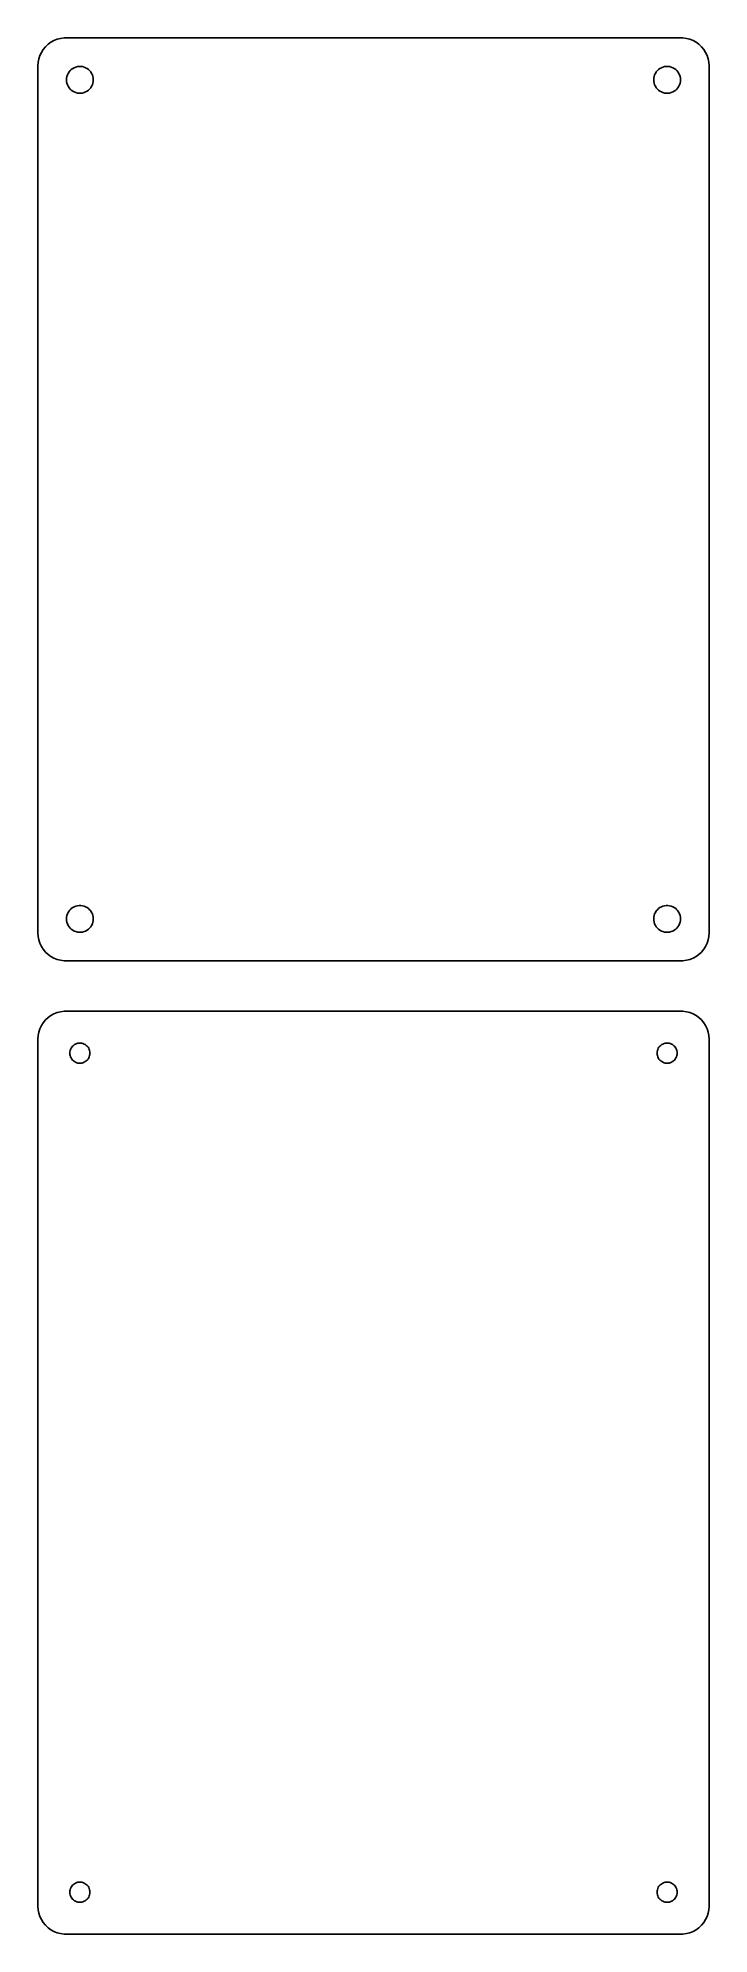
# Model space of a CAD drawing. Header units: metres. Extents: x -60 to 60, y 92 to 430.
import ezdxf

# ---------------------------------------------------------------- set-up
doc = ezdxf.new("R2010")
doc.units = ezdxf.units.M

msp = doc.modelspace()

# ---------------------------------------------------------------- linework, layer by layer
for p, q in [((-59.6489, 427.341), (-59.8429, 426.743)), ((-59.3815, 427.909), (-59.6489, 427.341)), ((-59.0451, 428.439), (-59.3815, 427.909)), ((-58.6448, 428.923), (-59.0451, 428.439)), ((-58.1871, 429.353), (-58.6448, 428.923)), ((-57.6791, 429.722), (-58.1871, 429.353)), ((-57.1289, 430.024), (-57.6791, 429.722)), ((-56.5451, 430.255), (-57.1289, 430.024)), ((-55.9369, 430.411), (-56.5451, 430.255)), ((-55.3139, 430.49), (-55.9369, 430.411)), ((55.3139, 430.49), (-55.3139, 430.49)), ((55.9369, 430.411), (55.3139, 430.49)), ((56.5451, 430.255), (55.9369, 430.411)), ((57.1289, 430.024), (56.5451, 430.255)), ((57.6791, 429.722), (57.1289, 430.024)), ((58.1871, 429.353), (57.6791, 429.722)), ((58.6448, 428.923), (58.1871, 429.353)), ((59.0451, 428.439), (58.6448, 428.923)), ((59.3815, 427.909), (59.0451, 428.439)), ((59.6489, 427.341), (59.3815, 427.909)), ((59.8429, 426.743), (59.6489, 427.341)), ((-59.9606, 426.127), (-60, 425.5)), ((-60, 425.5), (-60, 270.5)), ((-59.8429, 426.743), (-59.9606, 426.127)), ((-54.8246, 423.597), (-54.7315, 423.883)), ((-54.7315, 423.883), (-54.6031, 424.156)), ((-54.6031, 424.156), (-54.4416, 424.411)), ((-54.4416, 424.411), (-54.2495, 424.643)), ((-54.2495, 424.643), (-54.0298, 424.849)), ((-54.0298, 424.849), (-53.786, 425.026)), ((-53.786, 425.026), (-53.5219, 425.172)), ((-53.5219, 425.172), (-53.2416, 425.283)), ((-53.2416, 425.283), (-52.9497, 425.357)), ((-52.9497, 425.357), (-52.6507, 425.395)), ((-52.6507, 425.395), (-52.3493, 425.395)), ((-52.3493, 425.395), (-52.0503, 425.357)), ((-52.0503, 425.357), (-51.7584, 425.283)), ((-51.7584, 425.283), (-51.4781, 425.172)), ((-51.4781, 425.172), (-51.214, 425.026)), ((-51.214, 425.026), (-50.9702, 424.849)), ((-50.9702, 424.849), (-50.7505, 424.643)), ((-50.7505, 424.643), (-50.5583, 424.411)), ((-50.5583, 424.411), (-50.3969, 424.156)), ((-50.3969, 424.156), (-50.2685, 423.883)), ((-50.2685, 423.883), (-50.1754, 423.597)), ((50.1754, 423.597), (50.2685, 423.883)), ((50.2685, 423.883), (50.3969, 424.156)), ((50.3969, 424.156), (50.5583, 424.411)), ((50.5583, 424.411), (50.7505, 424.643)), ((50.7505, 424.643), (50.9702, 424.849)), ((50.9702, 424.849), (51.214, 425.026)), ((51.214, 425.026), (51.4781, 425.172)), ((51.4781, 425.172), (51.7584, 425.283)), ((51.7584, 425.283), (52.0503, 425.357)), ((52.0503, 425.357), (52.3493, 425.395)), ((52.3493, 425.395), (52.6507, 425.395)), ((52.6507, 425.395), (52.9497, 425.357)), ((52.9497, 425.357), (53.2416, 425.283)), ((53.2416, 425.283), (53.5219, 425.172)), ((53.5219, 425.172), (53.786, 425.026)), ((53.786, 425.026), (54.0298, 424.849)), ((54.0298, 424.849), (54.2495, 424.643)), ((54.2495, 424.643), (54.4416, 424.411)), ((54.4416, 424.411), (54.6031, 424.156)), ((54.6031, 424.156), (54.7315, 423.883)), ((54.7315, 423.883), (54.8246, 423.597)), ((59.9606, 426.127), (59.8429, 426.743)), ((60, 425.5), (59.9606, 426.127)), ((60, 270.5), (60, 425.5)), ((-54.9, 423), (-54.8811, 423.301)), ((-54.8811, 422.699), (-54.9, 423)), ((-54.8811, 423.301), (-54.8246, 423.597)), ((-54.8246, 422.403), (-54.8811, 422.699)), ((-54.7315, 422.117), (-54.8246, 422.403)), ((-54.6031, 421.844), (-54.7315, 422.117)), ((-54.4416, 421.589), (-54.6031, 421.844)), ((-54.2495, 421.357), (-54.4416, 421.589)), ((-54.0298, 421.151), (-54.2495, 421.357)), ((-53.786, 420.974), (-54.0298, 421.151)), ((-53.5219, 420.828), (-53.786, 420.974)), ((-53.2416, 420.717), (-53.5219, 420.828)), ((-52.9497, 420.643), (-53.2416, 420.717)), ((-52.6507, 420.605), (-52.9497, 420.643)), ((-52.3493, 420.605), (-52.6507, 420.605)), ((-52.0503, 420.643), (-52.3493, 420.605)), ((-51.7584, 420.717), (-52.0503, 420.643)), ((-51.4781, 420.828), (-51.7584, 420.717)), ((-51.214, 420.974), (-51.4781, 420.828)), ((-50.9702, 421.151), (-51.214, 420.974)), ((-50.7505, 421.357), (-50.9702, 421.151)), ((-50.5583, 421.589), (-50.7505, 421.357)), ((-50.3969, 421.844), (-50.5583, 421.589)), ((-50.2685, 422.117), (-50.3969, 421.844)), ((-50.1754, 422.403), (-50.2685, 422.117)), ((-50.1754, 423.597), (-50.1189, 423.301)), ((-50.1189, 422.699), (-50.1754, 422.403)), ((-50.1189, 423.301), (-50.1, 423)), ((-50.1, 423), (-50.1189, 422.699)), ((50.1, 423), (50.1189, 423.301)), ((50.1189, 422.699), (50.1, 423)), ((50.1189, 423.301), (50.1754, 423.597)), ((50.1754, 422.403), (50.1189, 422.699)), ((50.2685, 422.117), (50.1754, 422.403)), ((50.3969, 421.844), (50.2685, 422.117)), ((50.5583, 421.589), (50.3969, 421.844)), ((50.7505, 421.357), (50.5583, 421.589)), ((50.9702, 421.151), (50.7505, 421.357)), ((51.214, 420.974), (50.9702, 421.151)), ((51.4781, 420.828), (51.214, 420.974)), ((51.7584, 420.717), (51.4781, 420.828)), ((52.0503, 420.643), (51.7584, 420.717)), ((52.3493, 420.605), (52.0503, 420.643)), ((52.6507, 420.605), (52.3493, 420.605)), ((52.9497, 420.643), (52.6507, 420.605)), ((53.2416, 420.717), (52.9497, 420.643)), ((53.5219, 420.828), (53.2416, 420.717)), ((53.786, 420.974), (53.5219, 420.828)), ((54.0298, 421.151), (53.786, 420.974)), ((54.2495, 421.357), (54.0298, 421.151)), ((54.4416, 421.589), (54.2495, 421.357)), ((54.6031, 421.844), (54.4416, 421.589)), ((54.7315, 422.117), (54.6031, 421.844)), ((54.8246, 422.403), (54.7315, 422.117)), ((54.8246, 423.597), (54.8811, 423.301)), ((54.8811, 422.699), (54.8246, 422.403)), ((54.8811, 423.301), (54.9, 423)), ((54.9, 423), (54.8811, 422.699)), ((-54.4416, 274.411), (-54.2495, 274.643)), ((-54.2495, 274.643), (-54.0298, 274.849)), ((-54.0298, 274.849), (-53.786, 275.026)), ((-53.786, 275.026), (-53.5219, 275.172)), ((-53.5219, 275.172), (-53.2416, 275.283)), ((-53.2416, 275.283), (-52.9497, 275.357)), ((-52.9497, 275.357), (-52.6507, 275.395)), ((-52.6507, 275.395), (-52.3493, 275.395)), ((-52.3493, 275.395), (-52.0503, 275.357)), ((-52.0503, 275.357), (-51.7584, 275.283)), ((-51.7584, 275.283), (-51.4781, 275.172)), ((-51.4781, 275.172), (-51.214, 275.026)), ((-51.214, 275.026), (-50.9702, 274.849)), ((-50.9702, 274.849), (-50.7505, 274.643)), ((-50.7505, 274.643), (-50.5583, 274.411)), ((50.5583, 274.411), (50.7505, 274.643)), ((50.7505, 274.643), (50.9702, 274.849)), ((50.9702, 274.849), (51.214, 275.026)), ((51.214, 275.026), (51.4781, 275.172)), ((51.4781, 275.172), (51.7584, 275.283)), ((51.7584, 275.283), (52.0503, 275.357)), ((52.0503, 275.357), (52.3493, 275.395)), ((52.3493, 275.395), (52.6507, 275.395)), ((52.6507, 275.395), (52.9497, 275.357)), ((52.9497, 275.357), (53.2416, 275.283)), ((53.2416, 275.283), (53.5219, 275.172)), ((53.5219, 275.172), (53.786, 275.026)), ((53.786, 275.026), (54.0298, 274.849)), ((54.0298, 274.849), (54.2495, 274.643)), ((54.2495, 274.643), (54.4416, 274.411)), ((-54.9, 273), (-54.8811, 273.301)), ((-54.8811, 272.699), (-54.9, 273)), ((-54.8811, 273.301), (-54.8246, 273.597)), ((-54.8246, 272.403), (-54.8811, 272.699)), ((-54.8246, 273.597), (-54.7315, 273.883)), ((-54.7315, 272.117), (-54.8246, 272.403)), ((-54.7315, 273.883), (-54.6031, 274.156)), ((-54.6031, 271.844), (-54.7315, 272.117)), ((-54.6031, 274.156), (-54.4416, 274.411)), ((-54.4416, 271.589), (-54.6031, 271.844)), ((-54.2495, 271.357), (-54.4416, 271.589)), ((-54.0298, 271.151), (-54.2495, 271.357)), ((-50.7505, 271.357), (-50.9702, 271.151)), ((-50.5583, 271.589), (-50.7505, 271.357)), ((-50.5583, 274.411), (-50.3969, 274.156)), ((-50.3969, 271.844), (-50.5583, 271.589)), ((-50.3969, 274.156), (-50.2685, 273.883)), ((-50.2685, 272.117), (-50.3969, 271.844)), ((-50.2685, 273.883), (-50.1754, 273.597)), ((-50.1754, 272.403), (-50.2685, 272.117)), ((-50.1754, 273.597), (-50.1189, 273.301)), ((-50.1189, 272.699), (-50.1754, 272.403)), ((-50.1189, 273.301), (-50.1, 273)), ((-50.1, 273), (-50.1189, 272.699)), ((50.1, 273), (50.1189, 273.301)), ((50.1189, 272.699), (50.1, 273)), ((50.1189, 273.301), (50.1754, 273.597)), ((50.1754, 272.403), (50.1189, 272.699)), ((50.1754, 273.597), (50.2685, 273.883)), ((50.2685, 272.117), (50.1754, 272.403)), ((50.2685, 273.883), (50.3969, 274.156)), ((50.3969, 271.844), (50.2685, 272.117)), ((50.3969, 274.156), (50.5583, 274.411)), ((50.5583, 271.589), (50.3969, 271.844)), ((50.7505, 271.357), (50.5583, 271.589)), ((50.9702, 271.151), (50.7505, 271.357)), ((54.2495, 271.357), (54.0298, 271.151)), ((54.4416, 271.589), (54.2495, 271.357)), ((54.4416, 274.411), (54.6031, 274.156)), ((54.6031, 271.844), (54.4416, 271.589)), ((54.6031, 274.156), (54.7315, 273.883)), ((54.7315, 272.117), (54.6031, 271.844)), ((54.7315, 273.883), (54.8246, 273.597)), ((54.8246, 272.403), (54.7315, 272.117)), ((54.8246, 273.597), (54.8811, 273.301)), ((54.8811, 272.699), (54.8246, 272.403)), ((54.8811, 273.301), (54.9, 273)), ((54.9, 273), (54.8811, 272.699)), ((-60, 270.5), (-59.9606, 269.873)), ((-59.9606, 269.873), (-59.8429, 269.257)), ((-59.8429, 269.257), (-59.6489, 268.659)), ((-59.6489, 268.659), (-59.3815, 268.091)), ((-59.3815, 268.091), (-59.0451, 267.561)), ((-53.786, 270.974), (-54.0298, 271.151)), ((-53.5219, 270.828), (-53.786, 270.974)), ((-53.2416, 270.717), (-53.5219, 270.828)), ((-52.9497, 270.643), (-53.2416, 270.717)), ((-52.6507, 270.605), (-52.9497, 270.643)), ((-52.3493, 270.605), (-52.6507, 270.605)), ((-52.0503, 270.643), (-52.3493, 270.605)), ((-51.7584, 270.717), (-52.0503, 270.643)), ((-51.4781, 270.828), (-51.7584, 270.717)), ((-51.214, 270.974), (-51.4781, 270.828)), ((-50.9702, 271.151), (-51.214, 270.974)), ((51.214, 270.974), (50.9702, 271.151)), ((51.4781, 270.828), (51.214, 270.974)), ((51.7584, 270.717), (51.4781, 270.828)), ((52.0503, 270.643), (51.7584, 270.717)), ((52.3493, 270.605), (52.0503, 270.643)), ((52.6507, 270.605), (52.3493, 270.605)), ((52.9497, 270.643), (52.6507, 270.605)), ((53.2416, 270.717), (52.9497, 270.643)), ((53.5219, 270.828), (53.2416, 270.717)), ((53.786, 270.974), (53.5219, 270.828)), ((54.0298, 271.151), (53.786, 270.974)), ((59.0451, 267.561), (59.3815, 268.091)), ((59.3815, 268.091), (59.6489, 268.659)), ((59.6489, 268.659), (59.8429, 269.257)), ((59.8429, 269.257), (59.9606, 269.873)), ((59.9606, 269.873), (60, 270.5)), ((-59.0451, 267.561), (-58.6448, 267.077)), ((-58.6448, 267.077), (-58.1871, 266.647)), ((-58.1871, 266.647), (-57.6791, 266.278)), ((-57.6791, 266.278), (-57.1289, 265.976)), ((-57.1289, 265.976), (-56.5451, 265.745)), ((-56.5451, 265.745), (-55.9369, 265.589)), ((-55.9369, 265.589), (-55.3139, 265.51)), ((-55.3139, 265.51), (55.3139, 265.51)), ((55.3139, 265.51), (55.9369, 265.589)), ((55.9369, 265.589), (56.5451, 265.745)), ((56.5451, 265.745), (57.1289, 265.976)), ((57.1289, 265.976), (57.6791, 266.278)), ((57.6791, 266.278), (58.1871, 266.647)), ((58.1871, 266.647), (58.6448, 267.077)), ((58.6448, 267.077), (59.0451, 267.561)), ((-59.0451, 254.439), (-59.3815, 253.909)), ((-58.6448, 254.923), (-59.0451, 254.439)), ((-58.1871, 255.353), (-58.6448, 254.923)), ((-57.6791, 255.722), (-58.1871, 255.353)), ((-57.1289, 256.024), (-57.6791, 255.722)), ((-56.5451, 256.255), (-57.1289, 256.024)), ((-55.9369, 256.411), (-56.5451, 256.255)), ((-55.3139, 256.49), (-55.9369, 256.411)), ((55.3139, 256.49), (-55.3139, 256.49)), ((55.9369, 256.411), (55.3139, 256.49)), ((56.5451, 256.255), (55.9369, 256.411)), ((57.1289, 256.024), (56.5451, 256.255)), ((57.6791, 255.722), (57.1289, 256.024)), ((58.1871, 255.353), (57.6791, 255.722)), ((58.6448, 254.923), (58.1871, 255.353)), ((59.0451, 254.439), (58.6448, 254.923)), ((59.3815, 253.909), (59.0451, 254.439)), ((-59.9606, 252.127), (-60, 251.5)), ((-60, 251.5), (-60, 96.5)), ((-59.8429, 252.743), (-59.9606, 252.127)), ((-59.6489, 253.341), (-59.8429, 252.743)), ((-59.3815, 253.909), (-59.6489, 253.341)), ((59.6489, 253.341), (59.3815, 253.909)), ((59.8429, 252.743), (59.6489, 253.341)), ((59.9606, 252.127), (59.8429, 252.743)), ((60, 251.5), (59.9606, 252.127)), ((60, 96.5), (60, 251.5)), ((-54.3, 249), (-54.2858, 249.226)), ((-54.2858, 248.774), (-54.3, 249)), ((-54.2858, 249.226), (-54.2434, 249.448)), ((-54.2434, 248.552), (-54.2858, 248.774)), ((-54.2434, 249.448), (-54.1736, 249.663)), ((-54.1736, 248.337), (-54.2434, 248.552)), ((-54.1736, 249.663), (-54.0773, 249.867)), ((-54.0773, 248.133), (-54.1736, 248.337)), ((-54.0773, 249.867), (-53.9562, 250.058)), ((-53.9562, 247.942), (-54.0773, 248.133)), ((-53.9562, 250.058), (-53.8121, 250.232)), ((-53.8121, 247.768), (-53.9562, 247.942)), ((-53.8121, 250.232), (-53.6474, 250.387)), ((-53.6474, 247.613), (-53.8121, 247.768)), ((-53.6474, 250.387), (-53.4645, 250.52)), ((-53.4645, 247.48), (-53.6474, 247.613)), ((-53.4645, 250.52), (-53.2664, 250.629)), ((-53.2664, 247.371), (-53.4645, 247.48)), ((-53.2664, 250.629), (-53.0562, 250.712)), ((-53.0562, 250.712), (-52.8373, 250.768)), ((-52.8373, 250.768), (-52.613, 250.796)), ((-52.613, 250.796), (-52.387, 250.796)), ((-52.387, 250.796), (-52.1627, 250.768)), ((-52.1627, 250.768), (-51.9438, 250.712)), ((-51.9438, 250.712), (-51.7336, 250.629)), ((-51.7336, 250.629), (-51.5355, 250.52)), ((-51.5355, 247.48), (-51.7336, 247.371)), ((-51.5355, 250.52), (-51.3526, 250.387)), ((-51.3526, 247.613), (-51.5355, 247.48)), ((-51.3526, 250.387), (-51.1879, 250.232)), ((-51.1879, 247.768), (-51.3526, 247.613)), ((-51.1879, 250.232), (-51.0438, 250.058)), ((-51.0438, 247.942), (-51.1879, 247.768)), ((-51.0438, 250.058), (-50.9226, 249.867)), ((-50.9226, 248.133), (-51.0438, 247.942)), ((-50.9226, 249.867), (-50.8264, 249.663)), ((-50.8264, 248.337), (-50.9226, 248.133)), ((-50.8264, 249.663), (-50.7565, 249.448)), ((-50.7565, 248.552), (-50.8264, 248.337)), ((-50.7565, 249.448), (-50.7142, 249.226)), ((-50.7142, 248.774), (-50.7565, 248.552)), ((-50.7142, 249.226), (-50.7, 249)), ((-50.7, 249), (-50.7142, 248.774)), ((50.7, 249), (50.7142, 249.226)), ((50.7142, 248.774), (50.7, 249)), ((50.7142, 249.226), (50.7565, 249.448)), ((50.7565, 248.552), (50.7142, 248.774)), ((50.7565, 249.448), (50.8264, 249.663)), ((50.8264, 248.337), (50.7565, 248.552)), ((50.8264, 249.663), (50.9226, 249.867)), ((50.9226, 248.133), (50.8264, 248.337)), ((50.9226, 249.867), (51.0438, 250.058)), ((51.0438, 247.942), (50.9226, 248.133)), ((51.0438, 250.058), (51.1879, 250.232)), ((51.1879, 247.768), (51.0438, 247.942)), ((51.1879, 250.232), (51.3526, 250.387)), ((51.3526, 247.613), (51.1879, 247.768)), ((51.3526, 250.387), (51.5355, 250.52)), ((51.5355, 247.48), (51.3526, 247.613)), ((51.5355, 250.52), (51.7336, 250.629)), ((51.7336, 247.371), (51.5355, 247.48)), ((51.7336, 250.629), (51.9438, 250.712)), ((51.9438, 250.712), (52.1627, 250.768)), ((52.1627, 250.768), (52.387, 250.796)), ((52.387, 250.796), (52.613, 250.796)), ((52.613, 250.796), (52.8373, 250.768)), ((52.8373, 250.768), (53.0562, 250.712)), ((53.0562, 250.712), (53.2664, 250.629)), ((53.2664, 250.629), (53.4645, 250.52)), ((53.4645, 247.48), (53.2664, 247.371)), ((53.4645, 250.52), (53.6474, 250.387)), ((53.6474, 247.613), (53.4645, 247.48)), ((53.6474, 250.387), (53.8121, 250.232)), ((53.8121, 247.768), (53.6474, 247.613)), ((53.8121, 250.232), (53.9562, 250.058)), ((53.9562, 247.942), (53.8121, 247.768)), ((53.9562, 250.058), (54.0773, 249.867)), ((54.0773, 248.133), (53.9562, 247.942)), ((54.0773, 249.867), (54.1736, 249.663)), ((54.1736, 248.337), (54.0773, 248.133)), ((54.1736, 249.663), (54.2434, 249.448)), ((54.2434, 248.552), (54.1736, 248.337)), ((54.2434, 249.448), (54.2858, 249.226)), ((54.2858, 248.774), (54.2434, 248.552)), ((54.2858, 249.226), (54.3, 249)), ((54.3, 249), (54.2858, 248.774)), ((-53.0562, 247.288), (-53.2664, 247.371)), ((-52.8373, 247.232), (-53.0562, 247.288)), ((-52.613, 247.204), (-52.8373, 247.232)), ((-52.387, 247.204), (-52.613, 247.204)), ((-52.1627, 247.232), (-52.387, 247.204)), ((-51.9438, 247.288), (-52.1627, 247.232)), ((-51.7336, 247.371), (-51.9438, 247.288)), ((51.9438, 247.288), (51.7336, 247.371)), ((52.1627, 247.232), (51.9438, 247.288)), ((52.387, 247.204), (52.1627, 247.232)), ((52.613, 247.204), (52.387, 247.204)), ((52.8373, 247.232), (52.613, 247.204)), ((53.0562, 247.288), (52.8373, 247.232)), ((53.2664, 247.371), (53.0562, 247.288)), ((-54.3, 99), (-54.2858, 99.2256)), ((-54.2858, 98.7744), (-54.3, 99)), ((-54.2858, 99.2256), (-54.2434, 99.4476)), ((-54.2434, 98.5524), (-54.2858, 98.7744)), ((-54.2434, 99.4476), (-54.1736, 99.6626)), ((-54.1736, 98.3374), (-54.2434, 98.5524)), ((-54.1736, 99.6626), (-54.0773, 99.8672)), ((-54.0773, 98.1328), (-54.1736, 98.3374)), ((-54.0773, 99.8672), (-53.9562, 100.058)), ((-53.9562, 100.058), (-53.8121, 100.232)), ((-53.8121, 100.232), (-53.6474, 100.387)), ((-53.6474, 100.387), (-53.4645, 100.52)), ((-53.4645, 100.52), (-53.2664, 100.629)), ((-53.2664, 100.629), (-53.0562, 100.712)), ((-53.0562, 100.712), (-52.8373, 100.768)), ((-52.8373, 100.768), (-52.613, 100.796)), ((-52.613, 100.796), (-52.387, 100.796)), ((-52.387, 100.796), (-52.1627, 100.768)), ((-52.1627, 100.768), (-51.9438, 100.712)), ((-51.9438, 100.712), (-51.7336, 100.629)), ((-51.7336, 100.629), (-51.5355, 100.52)), ((-51.5355, 100.52), (-51.3526, 100.387)), ((-51.3526, 100.387), (-51.1879, 100.232)), ((-51.1879, 100.232), (-51.0438, 100.058)), ((-51.0438, 100.058), (-50.9226, 99.8672)), ((-50.9226, 99.8672), (-50.8264, 99.6626)), ((-50.8264, 98.3374), (-50.9226, 98.1328)), ((-50.8264, 99.6626), (-50.7565, 99.4476)), ((-50.7565, 98.5524), (-50.8264, 98.3374)), ((-50.7565, 99.4476), (-50.7142, 99.2256)), ((-50.7142, 98.7744), (-50.7565, 98.5524)), ((-50.7142, 99.2256), (-50.7, 99)), ((-50.7, 99), (-50.7142, 98.7744)), ((50.7, 99), (50.7142, 99.2256)), ((50.7142, 98.7744), (50.7, 99)), ((50.7142, 99.2256), (50.7565, 99.4476)), ((50.7565, 98.5524), (50.7142, 98.7744)), ((50.7565, 99.4476), (50.8264, 99.6626)), ((50.8264, 98.3374), (50.7565, 98.5524)), ((50.8264, 99.6626), (50.9226, 99.8672)), ((50.9226, 98.1328), (50.8264, 98.3374)), ((50.9226, 99.8672), (51.0438, 100.058)), ((51.0438, 100.058), (51.1879, 100.232)), ((51.1879, 100.232), (51.3526, 100.387)), ((51.3526, 100.387), (51.5355, 100.52)), ((51.5355, 100.52), (51.7336, 100.629)), ((51.7336, 100.629), (51.9438, 100.712)), ((51.9438, 100.712), (52.1627, 100.768)), ((52.1627, 100.768), (52.387, 100.796)), ((52.387, 100.796), (52.613, 100.796)), ((52.613, 100.796), (52.8373, 100.768)), ((52.8373, 100.768), (53.0562, 100.712)), ((53.0562, 100.712), (53.2664, 100.629)), ((53.2664, 100.629), (53.4645, 100.52)), ((53.4645, 100.52), (53.6474, 100.387)), ((53.6474, 100.387), (53.8121, 100.232)), ((53.8121, 100.232), (53.9562, 100.058)), ((53.9562, 100.058), (54.0773, 99.8672)), ((54.0773, 99.8672), (54.1736, 99.6626)), ((54.1736, 98.3374), (54.0773, 98.1328)), ((54.1736, 99.6626), (54.2434, 99.4476)), ((54.2434, 98.5524), (54.1736, 98.3374)), ((54.2434, 99.4476), (54.2858, 99.2256)), ((54.2858, 98.7744), (54.2434, 98.5524)), ((54.2858, 99.2256), (54.3, 99)), ((54.3, 99), (54.2858, 98.7744)), ((-60, 96.5), (-59.9606, 95.8733)), ((-59.9606, 95.8733), (-59.8429, 95.2566)), ((-59.8429, 95.2566), (-59.6489, 94.6594)), ((-53.9562, 97.942), (-54.0773, 98.1328)), ((-53.8121, 97.7678), (-53.9562, 97.942)), ((-53.6474, 97.6131), (-53.8121, 97.7678)), ((-53.4645, 97.4802), (-53.6474, 97.6131)), ((-53.2664, 97.3713), (-53.4645, 97.4802)), ((-53.0562, 97.2881), (-53.2664, 97.3713)), ((-52.8373, 97.2319), (-53.0562, 97.2881)), ((-52.613, 97.2036), (-52.8373, 97.2319)), ((-52.387, 97.2036), (-52.613, 97.2036)), ((-52.1627, 97.2319), (-52.387, 97.2036)), ((-51.9438, 97.2881), (-52.1627, 97.2319)), ((-51.7336, 97.3713), (-51.9438, 97.2881)), ((-51.5355, 97.4802), (-51.7336, 97.3713)), ((-51.3526, 97.6131), (-51.5355, 97.4802)), ((-51.1879, 97.7678), (-51.3526, 97.6131)), ((-51.0438, 97.942), (-51.1879, 97.7678)), ((-50.9226, 98.1328), (-51.0438, 97.942)), ((51.0438, 97.942), (50.9226, 98.1328)), ((51.1879, 97.7678), (51.0438, 97.942)), ((51.3526, 97.6131), (51.1879, 97.7678)), ((51.5355, 97.4802), (51.3526, 97.6131)), ((51.7336, 97.3713), (51.5355, 97.4802)), ((51.9438, 97.2881), (51.7336, 97.3713)), ((52.1627, 97.2319), (51.9438, 97.2881)), ((52.387, 97.2036), (52.1627, 97.2319)), ((52.613, 97.2036), (52.387, 97.2036)), ((52.8373, 97.2319), (52.613, 97.2036)), ((53.0562, 97.2881), (52.8373, 97.2319)), ((53.2664, 97.3713), (53.0562, 97.2881)), ((53.4645, 97.4802), (53.2664, 97.3713)), ((53.6474, 97.6131), (53.4645, 97.4802)), ((53.8121, 97.7678), (53.6474, 97.6131)), ((53.9562, 97.942), (53.8121, 97.7678)), ((54.0773, 98.1328), (53.9562, 97.942)), ((59.6489, 94.6594), (59.8429, 95.2566)), ((59.8429, 95.2566), (59.9606, 95.8733)), ((59.9606, 95.8733), (60, 96.5)), ((-59.6489, 94.6594), (-59.3815, 94.0912)), ((-59.3815, 94.0912), (-59.0451, 93.5611)), ((-59.0451, 93.5611), (-58.6448, 93.0773)), ((-58.6448, 93.0773), (-58.1871, 92.6474)), ((-58.1871, 92.6474), (-57.6791, 92.2784)), ((-57.6791, 92.2784), (-57.1289, 91.9759)), ((-57.1289, 91.9759), (-56.5451, 91.7447)), ((-56.5451, 91.7447), (-55.9369, 91.5886)), ((-55.9369, 91.5886), (-55.3139, 91.5099)), ((55.3139, 91.5099), (55.9369, 91.5886)), ((55.9369, 91.5886), (56.5451, 91.7447)), ((56.5451, 91.7447), (57.1289, 91.9759)), ((57.1289, 91.9759), (57.6791, 92.2784)), ((57.6791, 92.2784), (58.1871, 92.6474)), ((58.1871, 92.6474), (58.6448, 93.0773)), ((58.6448, 93.0773), (59.0451, 93.5611)), ((59.0451, 93.5611), (59.3815, 94.0912)), ((59.3815, 94.0912), (59.6489, 94.6594)), ((-55.3139, 91.5099), (55.3139, 91.5099))]:
    msp.add_line(p, q)

doc.saveas('drawing.dxf')
